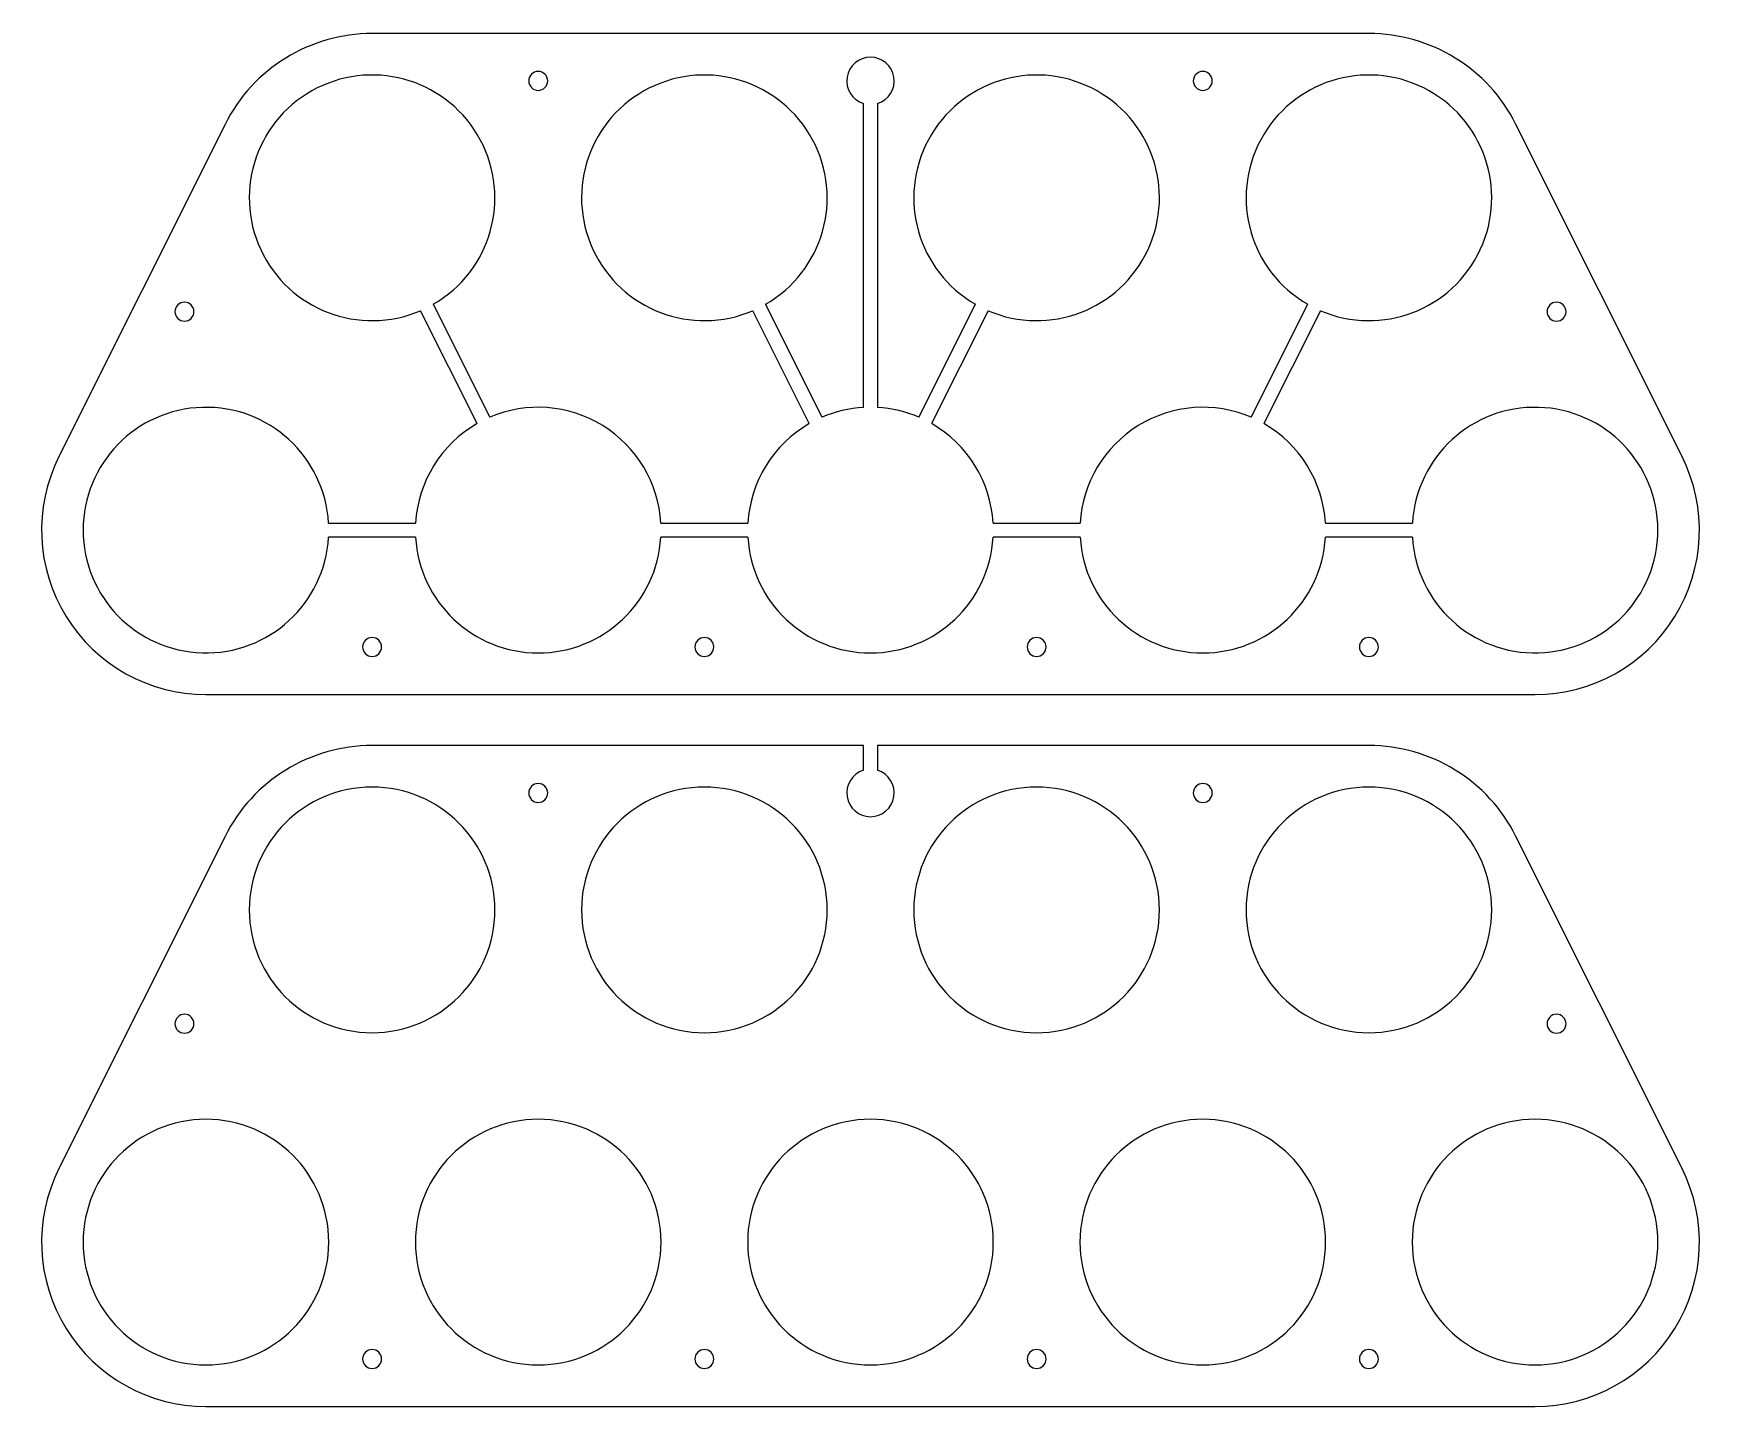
# Model space of a CAD drawing. Extents: x -383 to 322, y -141 to 437.
import ezdxf

# ---------------------------------------------------------------- set-up
doc = ezdxf.new("R2010")
doc.units = 0
doc.layers.add('Layer_1', color=7, linetype='CONTINUOUS')

msp = doc.modelspace()

# ---------------------------------------------------------------- linework, layer by layer
at = {"layer": 'Layer_1', "color": 7}
for points in [[(179.745852, 437.409216), (-240.243214, 437.409216)], [(-33.254348, 279.823358), (-33.254348, 407.860545)], [(-27.243014, 407.860545), (-27.243014, 279.823358)], [(-302.176891, 399.11871), (-372.196235, 259.122355)], [(311.698873, 259.122355), (241.679528, 399.11871)], [(-196.02604, 273.028857), (-219.817378, 320.611531)], [(-214.46221, 323.299698), (-190.670873, 275.717024)], [(-56.029685, 273.028857), (-79.821022, 320.611531)], [(-74.465855, 323.299698), (-50.674518, 275.717024)], [(-9.822844, 275.717024), (13.968493, 323.299698)], [(19.32366, 320.611531), (-4.467677, 273.028857)], [(130.173511, 275.717024), (153.964848, 323.299698)], [(159.320016, 320.611531), (135.528678, 273.028857)], [(-258.594717, 231.161183), (-221.912878, 231.161183)], [(-118.577195, 231.161183), (-81.916522, 231.161183)], [(21.41916, 231.161183), (58.079833, 231.161183)], [(161.415516, 231.161183), (198.097355, 231.161183)], [(-221.912878, 225.171016), (-258.594717, 225.171016)], [(-81.916522, 225.171016), (-118.577195, 225.171016)], [(58.079833, 225.171016), (21.41916, 225.171016)], [(198.097355, 225.171016), (161.415516, 225.171016)], [(-310.241392, 158.919339), (249.74403, 158.919339)], [(-33.254348, 126.957667), (-33.254348, 137.414002), (-240.243214, 137.414002)], [(179.745852, 137.414002), (-27.243014, 137.414002), (-27.243014, 126.957667)], [(-302.176891, 99.144663), (-372.196235, -40.851693)], [(311.698873, -40.851693), (241.679528, 99.144663)], [(-310.241392, -141.075875), (249.74403, -141.075875)]]:
    msp.add_lwpolyline(points, dxfattribs=at)
for points in [[(-240.232631, 437.409216), (-266.461416, 437.409216), (-290.439041, 422.590197), (-302.16887, 399.130415)], [(241.692673, 399.130415), (229.962866, 422.590197), (205.985242, 437.409216), (179.756435, 437.409216)], [(-194.643627, 392.634393), (-207.882761, 417.297706), (-238.335452, 426.960307), (-263.372299, 414.441918)], [(-54.647272, 392.634393), (-67.886406, 417.297706), (-98.339096, 426.960307), (-123.375943, 414.441918)], [(-30.238138, 427.418525), (-35.175616, 427.418505), (-39.374234, 423.815286), (-40.123501, 418.934991)], [(-20.352707, 418.935072), (-21.102013, 423.815361), (-25.300661, 427.418545), (-30.238138, 427.418525)], [(62.899637, 414.441959), (37.862767, 426.960288), (7.410109, 417.297619), (-5.828966, 392.634283)], [(202.895993, 414.441959), (177.859123, 426.960288), (147.406464, 417.297619), (134.167389, 392.634283)], [(-170.234453, 421.407213), (-172.438009, 421.407213), (-174.22437, 419.620852), (-174.22437, 417.417296)], [(-174.22437, 417.417296), (-174.22437, 415.21374), (-172.438009, 413.427379), (-170.234453, 413.427379)], [(-166.244536, 417.417296), (-166.244536, 419.620852), (-168.030897, 421.407213), (-170.234453, 421.407213)], [(-170.234453, 413.427379), (-168.030897, 413.427379), (-166.244536, 415.21374), (-166.244536, 417.417296)], [(-40.123501, 418.934991), (-40.872767, 414.054697), (-37.94844, 409.357899), (-33.238373, 407.876702)], [(-27.237745, 407.876727), (-22.527689, 409.357962), (-19.603401, 414.054783), (-20.352707, 418.935072)], [(109.758258, 421.407213), (107.554702, 421.407213), (105.76834, 419.620852), (105.76834, 417.417296)], [(105.76834, 417.417296), (105.76834, 415.21374), (107.554702, 413.427379), (109.758258, 413.427379)], [(113.748175, 417.417296), (113.748175, 419.620852), (111.961814, 421.407213), (109.758258, 421.407213)], [(109.758258, 413.427379), (111.961814, 413.427379), (113.748175, 415.21374), (113.748175, 417.417296)], [(-263.372299, 414.441918), (-288.409147, 401.923529), (-298.950744, 371.763839), (-287.16363, 346.374519)], [(-123.375943, 414.441918), (-148.412791, 401.923529), (-158.954389, 371.763839), (-147.167275, 346.374519)], [(86.691118, 346.37463), (98.478171, 371.763971), (87.936506, 401.92363), (62.899637, 414.441959)], [(226.687473, 346.37463), (238.474526, 371.763971), (227.932861, 401.92363), (202.895993, 414.441959)], [(-214.449004, 323.302252), (-190.179971, 337.251003), (-181.404491, 367.97108), (-194.643627, 392.634393)], [(-74.452649, 323.302252), (-50.183615, 337.251003), (-41.408135, 367.97108), (-54.647272, 392.634393)], [(-5.828966, 392.634283), (-19.068046, 367.970949), (-10.292499, 337.250898), (13.976561, 323.302206)], [(134.167389, 392.634283), (120.928309, 367.970949), (129.703856, 337.250898), (153.972917, 323.302206)], [(-287.16363, 346.374519), (-275.376522, 320.985195), (-245.535195, 309.573466), (-219.81475, 320.619387)], [(-147.167275, 346.374519), (-135.380166, 320.985195), (-105.53884, 309.573466), (-79.818394, 320.619387)], [(19.342312, 320.619353), (45.062775, 309.573495), (74.904066, 320.985287), (86.691118, 346.37463)], [(159.338667, 320.619353), (185.05913, 309.573495), (214.900421, 320.985287), (226.687473, 346.37463)], [(-319.290143, 324.188698), (-321.49371, 324.188698), (-323.28006, 322.402337), (-323.28006, 320.198781)], [(-323.28006, 320.198781), (-323.28006, 317.995225), (-321.49371, 316.208864), (-319.290143, 316.208864)], [(-315.300226, 320.198781), (-315.300226, 322.402337), (-317.086576, 324.188698), (-319.290143, 324.188698)], [(-319.290143, 316.208864), (-317.086576, 316.208864), (-315.300226, 317.995225), (-315.300226, 320.198781)], [(258.813948, 324.188698), (256.610392, 324.188698), (254.824031, 322.402337), (254.824031, 320.198781)], [(254.824031, 320.198781), (254.824031, 317.995225), (256.610392, 316.208864), (258.813948, 316.208864)], [(262.803865, 320.198781), (262.803865, 322.402337), (261.017504, 324.188698), (258.813948, 324.188698)], [(258.813948, 316.208864), (261.017504, 316.208864), (262.803865, 317.995225), (262.803865, 320.198781)], [(-143.032075, 272.180457), (-157.381304, 281.048773), (-175.152702, 282.365651), (-190.652334, 275.709167)], [(130.176051, 275.709234), (114.676398, 282.365685), (96.904995, 281.048772), (82.555777, 272.180423)], [(-311.731274, 279.886349), (-339.711544, 279.074611), (-361.972853, 256.15808), (-361.972818, 228.166036)], [(-258.575817, 231.165706), (-260.198583, 259.11067), (-283.751003, 280.698089), (-311.731274, 279.886349)], [(-33.237682, 279.821068), (-39.238548, 279.472601), (-45.132801, 278.081155), (-50.655979, 275.709167)], [(-9.820304, 275.709234), (-15.34349, 278.081212), (-21.237749, 279.472642), (-27.238618, 279.821098)], [(251.254952, 279.886351), (223.274679, 280.698027), (199.722311, 259.110549), (198.099615, 231.165579)], [(301.496623, 228.166163), (301.496588, 256.158208), (279.235223, 279.074682), (251.254952, 279.886351)], [(-196.018111, 273.026315), (-211.150043, 264.329151), (-220.877688, 248.589479), (-221.889451, 231.165579)], [(-118.579484, 231.165684), (-119.55739, 248.005845), (-128.682845, 263.312144), (-143.032075, 272.180457)], [(-56.021755, 273.026315), (-71.153687, 264.329151), (-80.881333, 248.589479), (-81.893096, 231.165579)], [(21.416856, 231.165714), (20.405045, 248.5896), (10.677364, 264.329234), (-4.454579, 273.026348)], [(82.555777, 272.180423), (68.206557, 263.312077), (59.081127, 248.005752), (58.103259, 231.165579)], [(161.413212, 231.165714), (160.401401, 248.5896), (150.673719, 264.329234), (135.541776, 273.026348)], [(-372.167059, 259.13406), (-382.899852, 237.668368), (-381.752811, 212.175929), (-369.135583, 191.760867)], [(308.659381, 191.760867), (321.276622, 212.175929), (322.423686, 237.668368), (311.690851, 259.13406)], [(-361.972818, 228.166036), (-361.972783, 200.173991), (-339.711419, 177.257517), (-311.731147, 176.445848)], [(251.255079, 176.44585), (279.235349, 177.257589), (301.496657, 200.174119), (301.496623, 228.166163)], [(-311.731147, 176.445848), (-283.750875, 175.634172), (-260.198506, 197.221651), (-258.57581, 225.16662)], [(-221.889445, 225.166493), (-220.300351, 197.801404), (-197.64558, 176.424055), (-170.23439, 176.42409)], [(-170.23439, 176.42409), (-142.8232, 176.424125), (-120.168479, 197.801526), (-118.579455, 225.16662)], [(-81.893089, 225.166493), (-80.303996, 197.801404), (-57.649225, 176.424055), (-30.238034, 176.42409)], [(-30.238034, 176.42409), (-2.826845, 176.424125), (19.827877, 197.801526), (21.416901, 225.16662)], [(58.103266, 225.166493), (59.69236, 197.801404), (82.347131, 176.424055), (109.758321, 176.42409)], [(109.758321, 176.42409), (137.169511, 176.424125), (159.824232, 197.801526), (161.413256, 225.16662)], [(198.099622, 225.166493), (199.722388, 197.221529), (223.274807, 175.63411), (251.255079, 176.44585)], [(-369.135583, 191.760867), (-356.518358, 171.345804), (-334.230163, 158.919339), (-310.230808, 158.919339)], [(249.754613, 158.919339), (273.753976, 158.919339), (296.042162, 171.345804), (308.659381, 191.760867)], [(-240.232631, 182.922343), (-242.436187, 182.922343), (-244.222548, 181.135981), (-244.222548, 178.932425)], [(-244.222548, 178.932425), (-244.222548, 176.728869), (-242.436187, 174.942508), (-240.232631, 174.942508)], [(-236.242713, 178.932425), (-236.242713, 181.135981), (-238.029075, 182.922343), (-240.232631, 182.922343)], [(-240.232631, 174.942508), (-238.029075, 174.942508), (-236.242713, 176.728869), (-236.242713, 178.932425)], [(-100.236275, 182.922343), (-102.439832, 182.922343), (-104.226193, 181.135981), (-104.226193, 178.932425)], [(-104.226193, 178.932425), (-104.226193, 176.728869), (-102.439832, 174.942508), (-100.236275, 174.942508)], [(-96.246358, 178.932425), (-96.246358, 181.135981), (-98.032719, 182.922343), (-100.236275, 182.922343)], [(-100.236275, 174.942508), (-98.032719, 174.942508), (-96.246358, 176.728869), (-96.246358, 178.932425)], [(39.76008, 182.922343), (37.556524, 182.922343), (35.770163, 181.135981), (35.770163, 178.932425)], [(35.770163, 178.932425), (35.770163, 176.728869), (37.556524, 174.942508), (39.76008, 174.942508)], [(43.749997, 178.932425), (43.749997, 181.135981), (41.963636, 182.922343), (39.76008, 182.922343)], [(39.76008, 174.942508), (41.963636, 174.942508), (43.749997, 176.728869), (43.749997, 178.932425)], [(179.756435, 182.922343), (177.552879, 182.922343), (175.766518, 181.135981), (175.766518, 178.932425)], [(175.766518, 178.932425), (175.766518, 176.728869), (177.552879, 174.942508), (179.756435, 174.942508)], [(183.746353, 178.932425), (183.746353, 181.135981), (181.959992, 182.922343), (179.756435, 182.922343)], [(179.756435, 174.942508), (181.959992, 174.942508), (183.746353, 176.728869), (183.746353, 178.932425)], [(-240.232631, 137.414002), (-266.461416, 137.414002), (-290.439041, 122.594984), (-302.16887, 99.135222)], [(241.692673, 99.135222), (229.962866, 122.594984), (205.985242, 137.414002), (179.756435, 137.414002)], [(-33.23845, 126.962652), (-37.948506, 125.481417), (-40.872794, 120.784596), (-40.123488, 115.904307)], [(-20.352695, 115.904387), (-19.603428, 120.784682), (-22.527755, 125.481479), (-27.237822, 126.962676)], [(-240.232631, 119.909166), (-268.808926, 119.909166), (-291.974556, 96.743537), (-291.974556, 68.167241)], [(-188.490706, 68.167241), (-188.490706, 96.743537), (-211.656335, 119.909166), (-240.232631, 119.909166)], [(-170.234453, 121.411999), (-172.438009, 121.411999), (-174.22437, 119.625638), (-174.22437, 117.422082)], [(-166.244536, 117.422082), (-166.244536, 119.625638), (-168.030897, 121.411999), (-170.234453, 121.411999)], [(-100.236275, 119.909166), (-128.812571, 119.909166), (-151.9782, 96.743537), (-151.9782, 68.167241)], [(-48.494351, 68.167241), (-48.494351, 96.743537), (-71.65998, 119.909166), (-100.236275, 119.909166)], [(39.76008, 119.909166), (11.183784, 119.909166), (-11.981845, 96.743537), (-11.981845, 68.167241)], [(91.502005, 68.167241), (91.502005, 96.743537), (68.336376, 119.909166), (39.76008, 119.909166)], [(109.758258, 121.411999), (107.554702, 121.411999), (105.76834, 119.625638), (105.76834, 117.422082)], [(113.748175, 117.422082), (113.748175, 119.625638), (111.961814, 121.411999), (109.758258, 121.411999)], [(179.756435, 119.909166), (151.18014, 119.909166), (128.014511, 96.743537), (128.014511, 68.167241)], [(231.49836, 68.167241), (231.49836, 96.743537), (208.332689, 119.909166), (179.756435, 119.909166)], [(-174.22437, 117.422082), (-174.22437, 115.218526), (-172.438009, 113.432165), (-170.234453, 113.432165)], [(-170.234453, 113.432165), (-168.030897, 113.432165), (-166.244536, 115.218526), (-166.244536, 117.422082)], [(-40.123488, 115.904307), (-39.374182, 111.024018), (-35.175534, 107.420833), (-30.238057, 107.420853)], [(-30.238057, 107.420853), (-25.30058, 107.420873), (-21.101961, 111.024092), (-20.352695, 115.904387)], [(105.76834, 117.422082), (105.76834, 115.218526), (107.554702, 113.432165), (109.758258, 113.432165)], [(109.758258, 113.432165), (111.961814, 113.432165), (113.748175, 115.218526), (113.748175, 117.422082)], [(-291.974556, 68.167241), (-291.974556, 39.590956), (-268.808926, 16.425316), (-240.232631, 16.425316)], [(-240.232631, 16.425316), (-211.656335, 16.425316), (-188.490706, 39.590956), (-188.490706, 68.167241)], [(-151.9782, 68.167241), (-151.9782, 39.590956), (-128.812571, 16.425316), (-100.236275, 16.425316)], [(-100.236275, 16.425316), (-71.65998, 16.425316), (-48.494351, 39.590956), (-48.494351, 68.167241)], [(-11.981845, 68.167241), (-11.981845, 39.590956), (11.183784, 16.425316), (39.76008, 16.425316)], [(39.76008, 16.425316), (68.336376, 16.425316), (91.502005, 39.590956), (91.502005, 68.167241)], [(128.014511, 68.167241), (128.014511, 39.590956), (151.18014, 16.425316), (179.756435, 16.425316)], [(179.756435, 16.425316), (208.332689, 16.425316), (231.49836, 39.590956), (231.49836, 68.167241)], [(-319.290143, 24.193484), (-321.49371, 24.193484), (-323.28006, 22.407134), (-323.28006, 20.203567)], [(-315.300226, 20.203567), (-315.300226, 22.407134), (-317.086576, 24.193484), (-319.290143, 24.193484)], [(258.813948, 24.193484), (256.610392, 24.193484), (254.824031, 22.407134), (254.824031, 20.203567)], [(262.803865, 20.203567), (262.803865, 22.407134), (261.017504, 24.193484), (258.813948, 24.193484)], [(-323.28006, 20.203567), (-323.28006, 18), (-321.49371, 16.21365), (-319.290143, 16.21365)], [(-319.290143, 16.21365), (-317.086576, 16.21365), (-315.300226, 18), (-315.300226, 20.203567)], [(254.824031, 20.203567), (254.824031, 18), (256.610392, 16.21365), (258.813948, 16.21365)], [(258.813948, 16.21365), (261.017504, 16.21365), (262.803865, 18), (262.803865, 20.203567)], [(-310.230808, -20.066023), (-338.807085, -20.066023), (-361.972733, -43.231671), (-361.972733, -71.807948)], [(-258.488884, -71.807948), (-258.488884, -43.231671), (-281.654521, -20.066023), (-310.230808, -20.066023)], [(-170.234453, -20.066023), (-198.810749, -20.066023), (-221.976378, -43.231671), (-221.976378, -71.807948)], [(-118.492528, -71.807948), (-118.492528, -43.231671), (-141.658157, -20.066023), (-170.234453, -20.066023)], [(-30.238098, -20.066023), (-58.814393, -20.066023), (-81.980022, -43.231671), (-81.980022, -71.807948)], [(21.503827, -71.807948), (21.503827, -43.231671), (-1.661802, -20.066023), (-30.238098, -20.066023)], [(109.758258, -20.066023), (81.181962, -20.066023), (58.016333, -43.231671), (58.016333, -71.807948)], [(161.500183, -71.807948), (161.500183, -43.231671), (138.334553, -20.066023), (109.758258, -20.066023)], [(249.754613, -20.066023), (221.17836, -20.066023), (198.012688, -43.231671), (198.012688, -71.807948)], [(301.496538, -71.807948), (301.496538, -43.231671), (278.330866, -20.066023), (249.754613, -20.066023)], [(-372.167059, -40.839973), (-382.899852, -62.305662), (-381.752811, -87.798126), (-369.135583, -108.213181)], [(308.659381, -108.213181), (321.276622, -87.798126), (322.423686, -62.305662), (311.690851, -40.839973)], [(-361.972733, -71.807948), (-361.972733, -100.384224), (-338.807085, -123.549872), (-310.230808, -123.549872)], [(-310.230808, -123.549872), (-281.654521, -123.549872), (-258.488884, -100.384224), (-258.488884, -71.807948)], [(-221.976378, -71.807948), (-221.976378, -100.384224), (-198.810749, -123.549872), (-170.234453, -123.549872)], [(-170.234453, -123.549872), (-141.658157, -123.549872), (-118.492528, -100.384224), (-118.492528, -71.807948)], [(-81.980022, -71.807948), (-81.980022, -100.384224), (-58.814393, -123.549872), (-30.238098, -123.549872)], [(-30.238098, -123.549872), (-1.661802, -123.549872), (21.503827, -100.384224), (21.503827, -71.807948)], [(58.016333, -71.807948), (58.016333, -100.384224), (81.181962, -123.549872), (109.758258, -123.549872)], [(109.758258, -123.549872), (138.334553, -123.549872), (161.500183, -100.384224), (161.500183, -71.807948)], [(198.012688, -71.807948), (198.012688, -100.384224), (221.17836, -123.549872), (249.754613, -123.549872)], [(249.754613, -123.549872), (278.330866, -123.549872), (301.496538, -100.384224), (301.496538, -71.807948)], [(-369.135583, -108.213181), (-356.518358, -128.628237), (-334.230163, -141.054709), (-310.230808, -141.054709)], [(249.754613, -141.054709), (273.753976, -141.054709), (296.042162, -128.628237), (308.659381, -108.213181)], [(-240.232631, -117.072871), (-242.436187, -117.072871), (-244.222548, -118.859218), (-244.222548, -121.062789)], [(-236.242713, -121.062789), (-236.242713, -118.859218), (-238.029075, -117.072871), (-240.232631, -117.072871)], [(-100.236275, -117.072871), (-102.439832, -117.072871), (-104.226193, -118.859218), (-104.226193, -121.062789)], [(-96.246358, -121.062789), (-96.246358, -118.859218), (-98.032719, -117.072871), (-100.236275, -117.072871)], [(39.76008, -117.072871), (37.556524, -117.072871), (35.770163, -118.859218), (35.770163, -121.062789)], [(43.749997, -121.062789), (43.749997, -118.859218), (41.963636, -117.072871), (39.76008, -117.072871)], [(179.756435, -117.072871), (177.552879, -117.072871), (175.766518, -118.859218), (175.766518, -121.062789)], [(183.746353, -121.062789), (183.746353, -118.859218), (181.959992, -117.072871), (179.756435, -117.072871)], [(-244.222548, -121.062789), (-244.222548, -123.26636), (-242.436187, -125.052706), (-240.232631, -125.052706)], [(-240.232631, -125.052706), (-238.029075, -125.052706), (-236.242713, -123.26636), (-236.242713, -121.062789)], [(-104.226193, -121.062789), (-104.226193, -123.26636), (-102.439832, -125.052706), (-100.236275, -125.052706)], [(-100.236275, -125.052706), (-98.032719, -125.052706), (-96.246358, -123.26636), (-96.246358, -121.062789)], [(35.770163, -121.062789), (35.770163, -123.26636), (37.556524, -125.052706), (39.76008, -125.052706)], [(39.76008, -125.052706), (41.963636, -125.052706), (43.749997, -123.26636), (43.749997, -121.062789)], [(175.766518, -121.062789), (175.766518, -123.26636), (177.552879, -125.052706), (179.756435, -125.052706)], [(179.756435, -125.052706), (181.959992, -125.052706), (183.746353, -123.26636), (183.746353, -121.062789)]]:
    msp.add_open_spline(points, degree=3, dxfattribs=at)

doc.saveas('drawing.dxf')
